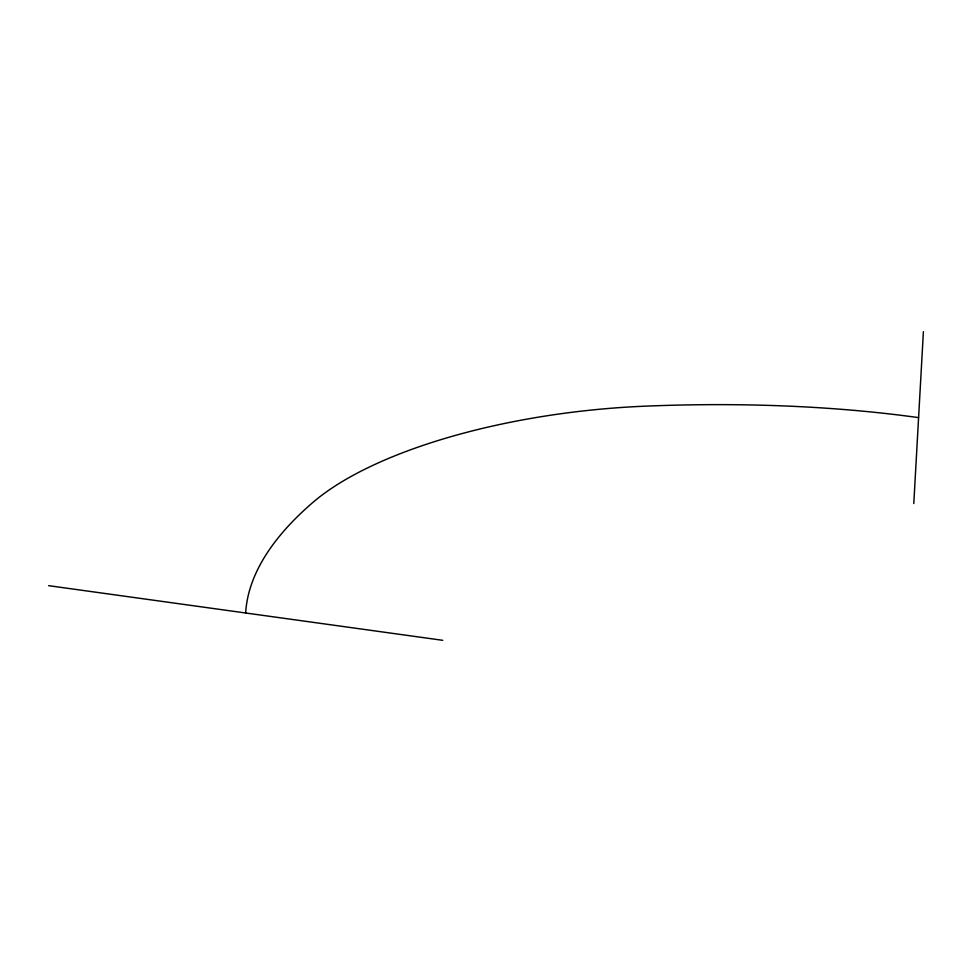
<?xml version="1.0" encoding="UTF-8"?>
<svg xmlns="http://www.w3.org/2000/svg" width="972" height="972" viewBox="0 0 972 972"><rect width="100%" height="100%" fill="white"/><g stroke="black" fill="none" stroke-linecap="round" stroke-linejoin="round"><path stroke-width="1.46" d="M913.789 503.557L923.4 331.683M48.6 585.666L442.734 640.317M245.673 612.992A689.184 253.704 -5.7 0 1 312.571 502.694A326.823 120.309 -5.7 0 1 645.031 406.175A689.184 253.704 -5.7 0 1 918.589 417.62"/></g></svg>
